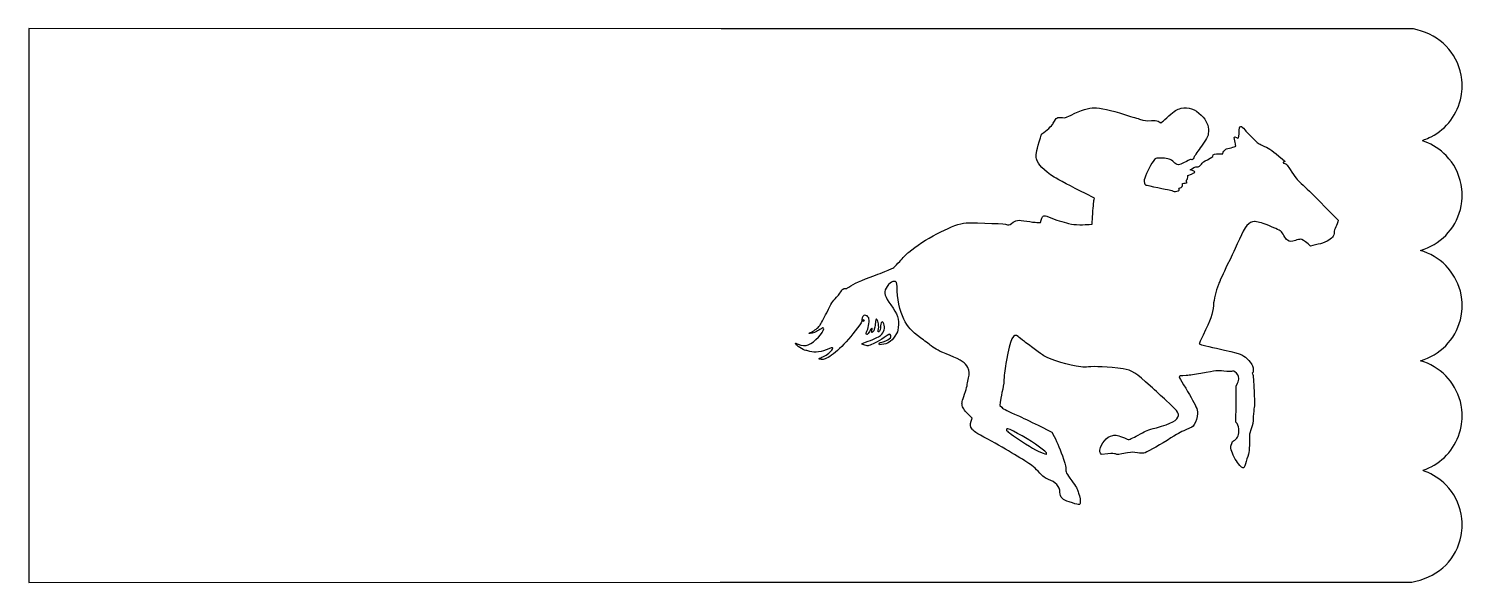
# Model space of a CAD drawing. Header units: centimetres. Extents: x -43.7 to 43.7, y -16.9 to 16.9.
import ezdxf

# ---------------------------------------------------------------- set-up
doc = ezdxf.new("R2010")
doc.units = ezdxf.units.CM
doc.header["$MEASUREMENT"] = 0
doc.layers.add('Layer 1', color=7, linetype='Continuous')

msp = doc.modelspace()

# ---------------------------------------------------------------- linework, layer by layer
at = {"layer": 'Layer 1'}
for points, knots in [([(-43.65625, -0.00008), (-43.65625, -0.00008), (-43.65625, 16.86732), (-43.65625, 16.86732), (-43.65625, 16.86732), (-43.65625, 16.86732), (-1.48828, 16.86015), (-1.48828, 16.86015), (-1.48828, 16.86015), (-1.48828, 16.86015), (40.67969, 16.85299), (40.67969, 16.85299), (40.67969, 16.85299), (40.67969, 16.85299), (40.90458, 16.79616), (40.90458, 16.79616), (40.90458, 16.79616), (42.3189, 16.43882), (43.30027, 15.4318), (43.59432, 14.03615), (43.59432, 14.03615), (43.65869, 13.73059), (43.6591, 13.05649), (43.59509, 12.73487), (43.59509, 12.73487), (43.383, 11.66901), (42.70922, 10.76951), (41.76118, 10.28657), (41.76118, 10.28657), (41.61747, 10.21336), (41.43632, 10.13279), (41.35861, 10.10751), (41.35861, 10.10751), (41.28091, 10.08224), (41.22733, 10.05294), (41.23955, 10.0424), (41.23955, 10.0424), (41.25177, 10.03185), (41.3213, 10.00163), (41.39406, 9.97524), (41.39406, 9.97524), (41.83926, 9.81377), (42.31566, 9.49911), (42.67082, 9.13197), (42.67082, 9.13197), (43.14567, 8.6411), (43.44775, 8.0643), (43.59432, 7.36865), (43.59432, 7.36865), (43.65869, 7.06309), (43.6591, 6.38899), (43.59509, 6.06737), (43.59509, 6.06737), (43.3508, 4.83971), (42.48152, 3.82919), (41.32501, 3.42844), (41.32501, 3.42844), (41.32501, 3.42844), (41.11302, 3.35499), (41.11302, 3.35499), (41.11302, 3.35499), (41.11302, 3.35499), (41.31969, 3.2817), (41.31969, 3.2817), (41.31969, 3.2817), (42.49005, 2.86664), (43.3324, 1.89141), (43.59432, 0.64823), (43.59432, 0.64823), (43.65869, 0.34268), (43.6591, -0.33143), (43.59509, -0.65305), (43.59509, -0.65305), (43.3508, -1.88071), (42.48152, -2.89123), (41.32501, -3.29197), (41.32501, -3.29197), (41.32501, -3.29197), (41.11302, -3.36543), (41.11302, -3.36543), (41.11302, -3.36543), (41.11302, -3.36543), (41.31969, -3.43872), (41.31969, -3.43872), (41.31969, -3.43872), (42.49005, -3.85378), (43.3324, -4.829), (43.59432, -6.07219), (43.59432, -6.07219), (43.65869, -6.37774), (43.6591, -7.05184), (43.59509, -7.37347), (43.59509, -7.37347), (43.383, -8.43931), (42.70937, -9.33862), (41.76118, -9.82181), (41.76118, -9.82181), (41.61747, -9.89505), (41.45227, -9.96992), (41.39406, -9.9882), (41.39406, -9.9882), (41.23058, -10.03953), (41.2307, -10.04474), (41.39696, -10.10728), (41.39696, -10.10728), (41.86383, -10.2829), (42.31301, -10.58002), (42.67082, -10.94991), (42.67082, -10.94991), (43.14567, -11.44078), (43.44775, -12.01757), (43.59432, -12.71323), (43.59432, -12.71323), (43.65869, -13.01878), (43.6591, -13.69289), (43.59509, -14.01451), (43.59509, -14.01451), (43.31369, -15.42863), (42.27489, -16.47187), (40.82521, -16.7962), (40.82521, -16.7962), (40.82521, -16.7962), (40.57385, -16.85243), (40.57385, -16.85243), (40.57385, -16.85243), (40.57385, -16.85243), (-1.5412, -16.85996), (-1.5412, -16.85996), (-1.5412, -16.85996), (-1.5412, -16.85996), (-43.65625, -16.86748), (-43.65625, -16.86748), (-43.65625, -16.86748), (-43.65625, -16.86748), (-43.65625, -0.00008), (-43.65625, -0.00008)], [0, 0, 0, 0, 0.02857143, 0.02857143, 0.02857143, 0.02857143, 0.05714286, 0.05714286, 0.05714286, 0.05714286, 0.08571429, 0.08571429, 0.08571429, 0.08571429, 0.11428571, 0.11428571, 0.11428571, 0.11428571, 0.14285714, 0.14285714, 0.14285714, 0.14285714, 0.17142857, 0.17142857, 0.17142857, 0.17142857, 0.2, 0.2, 0.2, 0.2, 0.22857143, 0.22857143, 0.22857143, 0.22857143, 0.25714286, 0.25714286, 0.25714286, 0.25714286, 0.28571429, 0.28571429, 0.28571429, 0.28571429, 0.31428571, 0.31428571, 0.31428571, 0.31428571, 0.34285714, 0.34285714, 0.34285714, 0.34285714, 0.37142857, 0.37142857, 0.37142857, 0.37142857, 0.4, 0.4, 0.4, 0.4, 0.42857143, 0.42857143, 0.42857143, 0.42857143, 0.45714286, 0.45714286, 0.45714286, 0.45714286, 0.48571429, 0.48571429, 0.48571429, 0.48571429, 0.51428571, 0.51428571, 0.51428571, 0.51428571, 0.54285714, 0.54285714, 0.54285714, 0.54285714, 0.57142857, 0.57142857, 0.57142857, 0.57142857, 0.6, 0.6, 0.6, 0.6, 0.62857143, 0.62857143, 0.62857143, 0.62857143, 0.65714286, 0.65714286, 0.65714286, 0.65714286, 0.68571429, 0.68571429, 0.68571429, 0.68571429, 0.71428571, 0.71428571, 0.71428571, 0.71428571, 0.74285714, 0.74285714, 0.74285714, 0.74285714, 0.77142857, 0.77142857, 0.77142857, 0.77142857, 0.8, 0.8, 0.8, 0.8, 0.82857143, 0.82857143, 0.82857143, 0.82857143, 0.85714286, 0.85714286, 0.85714286, 0.85714286, 0.88571429, 0.88571429, 0.88571429, 0.88571429, 0.91428571, 0.91428571, 0.91428571, 0.91428571, 0.94285714, 0.94285714, 0.94285714, 0.94285714, 1, 1, 1, 1]), ([(20.37755, -12.0654), (20.41413, -11.98512), (20.36214, -11.5583), (20.30822, -11.49615), (20.30822, -11.49615), (20.28928, -11.47432), (20.26539, -11.40968), (20.25512, -11.35251), (20.25512, -11.35251), (20.22453, -11.18219), (20.13773, -11.02775), (19.87562, -10.67736), (19.87562, -10.67736), (19.54513, -10.23555), (19.48995, -10.12566), (19.5108, -9.95083), (19.5108, -9.95083), (19.5249, -9.83268), (19.5076, -9.75888), (19.37071, -9.35302), (19.37071, -9.35302), (19.19016, -8.81771), (19.00049, -8.36383), (18.80088, -7.98945), (18.80088, -7.98945), (18.80088, -7.98945), (18.66033, -7.72583), (18.66033, -7.72583), (18.66033, -7.72583), (18.66033, -7.72583), (17.81667, -7.30036), (17.81667, -7.30036), (17.81667, -7.30036), (17.35266, -7.06635), (16.80038, -6.80061), (16.58938, -6.70983), (16.58938, -6.70983), (15.98245, -6.44869), (15.72412, -6.31568), (15.6064, -6.2037), (15.6064, -6.2037), (15.6064, -6.2037), (15.49696, -6.09959), (15.49696, -6.09959), (15.49696, -6.09959), (15.49696, -6.09959), (15.51187, -5.89406), (15.51187, -5.89406), (15.51187, -5.89406), (15.52007, -5.78103), (15.56994, -5.5159), (15.62267, -5.3049), (15.62267, -5.3049), (15.69528, -5.01442), (15.72464, -4.82808), (15.74358, -4.5376), (15.74358, -4.5376), (15.77199, -4.10193), (15.7973, -3.89542), (15.89085, -3.33612), (15.89085, -3.33612), (16.10111, -2.07899), (16.33367, -1.609), (16.60427, -1.89434), (16.60427, -1.89434), (16.64701, -1.93941), (16.8218, -2.07699), (16.9927, -2.20007), (16.9927, -2.20007), (17.1636, -2.32316), (17.46721, -2.55019), (17.66739, -2.70459), (17.66739, -2.70459), (17.86757, -2.85899), (18.09684, -3.02358), (18.17688, -3.07035), (18.17688, -3.07035), (18.61317, -3.32529), (19.71391, -3.65683), (20.42204, -3.74658), (20.42204, -3.74658), (20.61864, -3.7715), (20.71498, -3.7709), (20.89, -3.74368), (20.89, -3.74368), (21.21903, -3.69249), (22.10228, -3.74299), (23.00552, -3.86462), (23.00552, -3.86462), (23.5173, -3.93354), (23.80643, -4.11639), (24.6724, -4.9188), (24.6724, -4.9188), (24.94889, -5.175), (25.37475, -5.56443), (25.61875, -5.7842), (25.61875, -5.7842), (26.26636, -6.36749), (26.40218, -6.53542), (26.36908, -6.71188), (26.36908, -6.71188), (26.31663, -6.99146), (25.94302, -7.19644), (25.02958, -7.44678), (25.02958, -7.44678), (24.45261, -7.60491), (24.42261, -7.61652), (24.05582, -7.82355), (24.05582, -7.82355), (23.67928, -8.03609), (23.41372, -8.16057), (23.33429, -8.16177), (23.33429, -8.16177), (23.31139, -8.16211), (23.19639, -8.12068), (23.07874, -8.0697), (23.07874, -8.0697), (22.73154, -7.91924), (22.54802, -7.88018), (22.3668, -7.91819), (22.3668, -7.91819), (21.99126, -7.99696), (21.64529, -8.3918), (21.58039, -8.81569), (21.58039, -8.81569), (21.56614, -8.90876), (21.5735, -8.93831), (21.62616, -8.99953), (21.62616, -8.99953), (21.62616, -8.99953), (21.6889, -9.07247), (21.6889, -9.07247), (21.6889, -9.07247), (21.6889, -9.07247), (22.05938, -9.04074), (22.05938, -9.04074), (22.05938, -9.04074), (22.37222, -9.01395), (22.4466, -9.01492), (22.53741, -9.04695), (22.53741, -9.04695), (22.65405, -9.08811), (22.68986, -9.08502), (23.26992, -8.98377), (23.26992, -8.98377), (23.57791, -8.93002), (23.59586, -8.92968), (23.88067, -8.9725), (23.88067, -8.9725), (24.04205, -8.99676), (24.21564, -9.00881), (24.26641, -8.99929), (24.26641, -8.99929), (24.3828, -8.97745), (25.08078, -8.59014), (25.6737, -8.21837), (25.6737, -8.21837), (26.38057, -7.77516), (26.44503, -7.73921), (26.81904, -7.57976), (26.81904, -7.57976), (27.21109, -7.41261), (27.22584, -7.40309), (27.33192, -7.24891), (27.33192, -7.24891), (27.44912, -7.07857), (27.52064, -6.8331), (27.52419, -6.589), (27.52419, -6.589), (27.52694, -6.39986), (27.51702, -6.35315), (27.43411, -6.16479), (27.43411, -6.16479), (27.31356, -5.89094), (27.0299, -5.38671), (26.68229, -4.82837), (26.68229, -4.82837), (26.53001, -4.58377), (26.40542, -4.37108), (26.40542, -4.35572), (26.40542, -4.35572), (26.40542, -4.29979), (26.50484, -4.27924), (26.84198, -4.2655), (26.84198, -4.2655), (27.09218, -4.2553), (27.33739, -4.2217), (27.74156, -4.14225), (27.74156, -4.14225), (28.71996, -3.94992), (28.72319, -3.94959), (29.12761, -3.99989), (29.12761, -3.99989), (29.41496, -4.03564), (29.50404, -4.03799), (29.59979, -4.01238), (29.59979, -4.01238), (29.70541, -3.98414), (29.72709, -3.98655), (29.80606, -4.03536), (29.80606, -4.03536), (29.93384, -4.11433), (30.05667, -4.31155), (30.05667, -4.43776), (30.05667, -4.43776), (30.05667, -4.49699), (30.02025, -4.62113), (29.97068, -4.73088), (29.97068, -4.73088), (29.97068, -4.73088), (29.88469, -4.92125), (29.88469, -4.92125), (29.88469, -4.92125), (29.88469, -4.92125), (29.87698, -6.00987), (29.87698, -6.00987), (29.87698, -6.00987), (29.87698, -6.00987), (29.86927, -7.09848), (29.86927, -7.09848), (29.86927, -7.09848), (29.86927, -7.09848), (29.93613, -7.19701), (29.93613, -7.19701), (29.93613, -7.19701), (30.02443, -7.32713), (30.05647, -7.45084), (30.05594, -7.65969), (30.05594, -7.65969), (30.05525, -7.93205), (29.94162, -8.13767), (29.73255, -8.24488), (29.73255, -8.24488), (29.66897, -8.27749), (29.63333, -8.31438), (29.63333, -8.34761), (29.63333, -8.34761), (29.63333, -8.37612), (29.61392, -8.44796), (29.5902, -8.50725), (29.5902, -8.50725), (29.55028, -8.60702), (29.55032, -8.62828), (29.59065, -8.79222), (29.59065, -8.79222), (29.64958, -9.03173), (29.86544, -9.46379), (30.02156, -9.65473), (30.02156, -9.65473), (30.1433, -9.80361), (30.30567, -9.9214), (30.35075, -9.89354), (30.35075, -9.89354), (30.38134, -9.87463), (30.60556, -9.17684), (30.65203, -8.9559), (30.65203, -8.9559), (30.67857, -8.82974), (30.69167, -8.61418), (30.69167, -8.30357), (30.69167, -8.30357), (30.69167, -8.30357), (30.69167, -7.83965), (30.69167, -7.83965), (30.69167, -7.83965), (30.69167, -7.83965), (30.80134, -7.51816), (30.80134, -7.51816), (30.80134, -7.51816), (30.90584, -7.21185), (30.91191, -7.17664), (30.92972, -6.77246), (30.92972, -6.77246), (30.94, -6.53914), (30.96445, -6.28569), (30.98405, -6.20923), (30.98405, -6.20923), (31.01373, -6.0934), (31.014, -5.9656), (30.98561, -5.44282), (30.98561, -5.44282), (30.96688, -5.09775), (30.94503, -4.67562), (30.93705, -4.50476), (30.93705, -4.50476), (30.92686, -4.28657), (30.91161, -4.18504), (30.88582, -4.16363), (30.88582, -4.16363), (30.85472, -4.13782), (30.85576, -4.12577), (30.89259, -4.08507), (30.89259, -4.08507), (30.9261, -4.04804), (30.93365, -3.99876), (30.92549, -3.87052), (30.92549, -3.87052), (30.91297, -3.67385), (30.8416, -3.5551), (30.55385, -3.25218), (30.55385, -3.25218), (30.28786, -2.97216), (30.15972, -2.9277), (28.69406, -2.6068), (28.69406, -2.6068), (27.96375, -2.4469), (27.6225, -2.35868), (27.6225, -2.32977), (27.6225, -2.32977), (27.6225, -2.32569), (27.73495, -2.09153), (27.87238, -1.80941), (27.87238, -1.80941), (28.32419, -0.88196), (28.45126, -0.51176), (28.49633, 0.00835), (28.49633, 0.00835), (28.53003, 0.39735), (28.6429, 0.86524), (28.80291, 1.27923), (28.80291, 1.27923), (28.86677, 1.44448), (29.1113, 1.9803), (29.34629, 2.46995), (29.34629, 2.46995), (29.83599, 3.49031), (29.87792, 3.58028), (30.08177, 4.04813), (30.08177, 4.04813), (30.41458, 4.81198), (30.67594, 5.11969), (30.99192, 5.11969), (30.99192, 5.11969), (31.126, 5.11969), (31.46156, 5.02764), (31.76622, 4.9073), (31.76622, 4.9073), (32.13799, 4.76044), (32.52868, 4.58316), (32.60605, 4.5262), (32.60605, 4.5262), (32.6476, 4.49562), (32.73141, 4.37605), (32.79231, 4.26049), (32.79231, 4.26049), (32.88073, 4.0927), (32.9268, 4.03592), (33.02105, 3.97858), (33.02105, 3.97858), (33.1696, 3.88818), (33.22336, 3.88707), (33.49625, 3.96875), (33.49625, 3.96875), (33.61779, 4.00513), (33.75442, 4.0349), (33.79987, 4.0349), (33.79987, 4.0349), (33.89284, 4.0349), (34.02395, 3.95446), (34.26003, 3.75256), (34.26003, 3.75256), (34.26003, 3.75256), (34.42001, 3.61575), (34.42001, 3.61575), (34.42001, 3.61575), (34.42001, 3.61575), (34.56005, 3.65523), (34.56005, 3.65523), (34.56005, 3.65523), (34.63708, 3.67694), (34.77749, 3.71086), (34.87208, 3.73061), (34.87208, 3.73061), (35.08501, 3.77506), (35.21218, 3.82026), (35.42135, 3.92585), (35.42135, 3.92585), (35.72801, 4.08065), (35.85104, 4.23473), (35.85104, 4.46395), (35.85104, 4.46395), (35.85104, 4.54367), (35.88268, 4.6399), (35.95788, 4.78892), (35.95788, 4.78892), (36.01664, 4.90536), (36.07179, 5.04536), (36.08044, 5.10005), (36.08044, 5.10005), (36.08044, 5.10005), (36.09616, 5.19947), (36.09616, 5.19947), (36.09616, 5.19947), (36.09616, 5.19947), (35.30932, 5.99963), (35.30932, 5.99963), (35.30932, 5.99963), (34.39121, 6.93329), (34.17646, 7.1436), (33.85344, 7.42539), (33.85344, 7.42539), (33.64458, 7.60759), (33.57466, 7.69397), (33.28458, 8.12808), (33.28458, 8.12808), (32.97625, 8.58952), (32.94683, 8.62492), (32.85014, 8.65094), (32.85014, 8.65094), (32.71959, 8.68606), (32.69771, 8.73805), (32.80873, 8.7493), (32.80873, 8.7493), (32.88806, 8.75734), (32.87339, 8.77285), (32.47557, 9.10167), (32.47557, 9.10167), (32.00294, 9.49232), (31.84108, 9.59874), (31.48542, 9.75274), (31.48542, 9.75274), (31.25205, 9.85378), (31.21267, 9.88267), (30.93515, 10.15631), (30.93515, 10.15631), (30.77075, 10.31841), (30.54469, 10.55574), (30.43281, 10.68371), (30.43281, 10.68371), (30.26583, 10.87469), (30.2175, 10.91498), (30.163, 10.9086), (30.163, 10.9086), (30.0793, 10.89881), (30.06399, 10.83386), (30.0598, 10.47089), (30.0598, 10.47089), (30.05635, 10.17208), (30.04874, 10.16138), (29.89583, 10.24046), (29.89583, 10.24046), (29.7504, 10.31566), (29.73611, 10.25795), (29.8194, 9.93176), (29.8194, 9.93176), (29.84897, 9.81592), (29.86672, 9.71071), (29.85883, 9.69795), (29.85883, 9.69795), (29.85094, 9.68519), (29.72852, 9.64852), (29.58678, 9.61646), (29.58678, 9.61646), (29.44503, 9.58441), (29.29579, 9.54121), (29.25513, 9.52046), (29.25513, 9.52046), (29.17538, 9.47977), (29.07797, 9.34126), (29.07781, 9.26832), (29.07781, 9.26832), (29.07772, 9.22832), (29.05327, 9.22503), (28.85834, 9.23879), (28.85834, 9.23879), (28.60348, 9.25677), (28.46925, 9.21154), (28.46905, 9.1076), (28.46905, 9.1076), (28.46896, 9.05886), (28.41214, 9.02005), (28.13832, 8.88167), (28.13832, 8.88167), (27.92685, 8.7748), (27.80771, 8.69966), (27.80771, 8.67313), (27.80771, 8.67313), (27.80771, 8.65033), (27.76519, 8.59156), (27.71322, 8.54255), (27.71322, 8.54255), (27.6336, 8.46746), (27.5992, 8.45344), (27.49458, 8.45344), (27.49458, 8.45344), (27.39557, 8.45344), (27.34142, 8.43389), (27.2271, 8.3569), (27.2271, 8.3569), (27.2271, 8.3569), (27.08375, 8.26037), (27.08375, 8.26037), (27.08375, 8.26037), (27.08375, 8.26037), (27.22725, 8.21712), (27.22725, 8.21712), (27.22725, 8.21712), (27.44175, 8.15247), (27.42781, 8.10861), (27.16047, 8.00707), (27.16047, 8.00707), (27.16047, 8.00707), (26.93458, 7.92126), (26.93458, 7.92126), (26.93458, 7.92126), (26.93458, 7.92126), (26.93458, 7.81882), (26.93458, 7.81882), (26.93458, 7.81882), (26.93458, 7.76248), (26.91672, 7.69852), (26.8949, 7.6767), (26.8949, 7.6767), (26.84685, 7.62865), (26.84216, 7.50198), (26.88828, 7.4983), (26.88828, 7.4983), (26.95171, 7.49324), (26.78832, 7.45328), (26.69351, 7.45066), (26.69351, 7.45066), (26.60921, 7.44833), (26.5993, 7.441), (26.60936, 7.38842), (26.60936, 7.38842), (26.63054, 7.27759), (26.57639, 7.19162), (26.47321, 7.17226), (26.47321, 7.17226), (26.38739, 7.15616), (26.38119, 7.14933), (26.4076, 7.09997), (26.4076, 7.09997), (26.44471, 7.03064), (26.42178, 7.00921), (26.26603, 6.9677), (26.26603, 6.9677), (26.16285, 6.9402), (26.12428, 6.94045), (26.05436, 6.96906), (26.05436, 6.96906), (25.92783, 7.02082), (25.84723, 7.03937), (25.11159, 7.18606), (25.11159, 7.18606), (24.74197, 7.25976), (24.41393, 7.3298), (24.38263, 7.3417), (24.38263, 7.3417), (24.30575, 7.37093), (24.26101, 7.52312), (24.29059, 7.65478), (24.29059, 7.65478), (24.33911, 7.87069), (24.64497, 8.51601), (24.82341, 8.77894), (24.82341, 8.77894), (24.8809, 8.86365), (24.95936, 8.9447), (24.99844, 8.95976), (24.99844, 8.95976), (25.03867, 8.97526), (25.20644, 8.98285), (25.38677, 8.97732), (25.38677, 8.97732), (25.75892, 8.96592), (25.87946, 8.92369), (26.09625, 8.72878), (26.09625, 8.72878), (26.17127, 8.66133), (26.26016, 8.59569), (26.29379, 8.5829), (26.29379, 8.5829), (26.37506, 8.552), (26.59554, 8.63014), (26.85911, 8.78324), (26.85911, 8.78324), (27.02358, 8.87879), (27.07808, 8.89808), (27.15032, 8.88636), (27.15032, 8.88636), (27.23504, 8.87261), (27.24209, 8.87792), (27.30119, 9.00003), (27.30119, 9.00003), (27.38547, 9.17415), (27.55465, 9.42487), (27.78043, 9.71021), (27.78043, 9.71021), (27.88405, 9.84118), (28.01808, 10.04698), (28.07827, 10.16756), (28.07827, 10.16756), (28.17377, 10.35885), (28.18913, 10.41447), (28.1989, 10.60412), (28.1989, 10.60412), (28.21745, 10.96442), (28.07935, 11.27758), (27.76217, 11.59445), (27.76217, 11.59445), (27.37942, 11.97683), (26.97878, 12.11414), (26.5348, 12.01512), (26.5348, 12.01512), (26.26798, 11.95561), (26.12407, 11.86618), (25.78365, 11.5483), (25.78365, 11.5483), (25.62357, 11.39883), (25.44668, 11.24298), (25.39055, 11.20195), (25.39055, 11.20195), (25.39055, 11.20195), (25.28849, 11.12737), (25.28849, 11.12737), (25.28849, 11.12737), (25.28849, 11.12737), (25.19374, 11.19931), (25.19374, 11.19931), (25.19374, 11.19931), (25.09968, 11.27073), (25.09627, 11.27119), (24.7259, 11.26367), (24.7259, 11.26367), (24.36009, 11.25623), (24.34587, 11.2581), (23.99667, 11.35939), (23.99667, 11.35939), (23.80079, 11.4162), (23.39132, 11.5424), (23.08673, 11.63982), (23.08673, 11.63982), (22.2639, 11.90301), (21.59886, 12.05117), (21.23831, 12.05161), (21.23831, 12.05161), (20.92119, 12.052), (20.45319, 11.90321), (19.82826, 11.6033), (19.82826, 11.6033), (19.82826, 11.6033), (19.45558, 11.42445), (19.45558, 11.42445), (19.45558, 11.42445), (19.45558, 11.42445), (19.29859, 11.44974), (19.29859, 11.44974), (19.29859, 11.44974), (19.18982, 11.46725), (19.10742, 11.46582), (19.03034, 11.44506), (19.03034, 11.44506), (18.932, 11.41858), (18.9067, 11.39427), (18.81256, 11.2358), (18.81256, 11.2358), (18.75398, 11.13719), (18.70604, 11.0441), (18.70604, 11.02895), (18.70604, 11.02895), (18.70604, 11.00061), (18.26462, 10.60477), (18.11154, 10.49584), (18.11154, 10.49584), (18.03283, 10.43982), (18.01461, 10.39631), (17.89001, 9.96667), (17.89001, 9.96667), (17.72135, 9.38514), (17.68136, 9.13688), (17.72497, 8.94203), (17.72497, 8.94203), (17.80062, 8.60397), (18.1757, 8.21573), (18.80923, 7.81973), (18.80923, 7.81973), (19.0495, 7.66955), (19.85652, 7.24361), (20.7123, 6.81531), (20.7123, 6.81531), (20.7123, 6.81531), (21.24819, 6.54711), (21.24819, 6.54711), (21.24819, 6.54711), (21.24819, 6.54711), (21.23164, 6.45886), (21.23164, 6.45886), (21.23164, 6.45886), (21.20929, 6.33976), (21.17082, 5.91161), (21.13584, 5.39263), (21.13584, 5.39263), (21.13584, 5.39263), (21.10698, 4.96442), (21.10698, 4.96442), (21.10698, 4.96442), (21.10698, 4.96442), (20.93177, 4.94284), (20.93177, 4.94284), (20.93177, 4.94284), (20.83541, 4.93096), (20.58392, 4.92221), (20.37292, 4.92338), (20.37292, 4.92338), (20.05391, 4.92516), (19.93658, 4.93771), (19.67654, 4.99789), (19.67654, 4.99789), (19.32883, 5.07835), (18.91041, 5.21432), (18.50155, 5.37973), (18.50155, 5.37973), (18.28209, 5.46851), (18.21822, 5.4844), (18.16388, 5.46373), (18.16388, 5.46373), (18.09622, 5.43801), (18.08564, 5.41992), (18.00525, 5.19245), (18.00525, 5.19245), (18.00525, 5.19245), (17.96083, 5.06677), (17.96083, 5.06677), (17.96083, 5.06677), (17.96083, 5.06677), (17.751, 5.06677), (17.751, 5.06677), (17.751, 5.06677), (17.63559, 5.06677), (17.35978, 5.09784), (17.13808, 5.13582), (17.13808, 5.13582), (16.59131, 5.22949), (16.47902, 5.21291), (16.19531, 4.99664), (16.19531, 4.99664), (16.06474, 4.89711), (16.03249, 4.89246), (15.83938, 4.94541), (15.83938, 4.94541), (15.6344, 5.00162), (13.5212, 5.05976), (13.26885, 5.01613), (13.26885, 5.01613), (12.50178, 4.88352), (10.85985, 4.0116), (9.94791, 3.2526), (9.94791, 3.2526), (9.82043, 3.14649), (9.57062, 2.89328), (9.39279, 2.68989), (9.39279, 2.68989), (9.078, 2.32988), (9.06341, 2.31731), (8.84082, 2.21442), (8.84082, 2.21442), (8.71507, 2.15629), (8.30279, 1.99296), (7.92464, 1.85146), (7.92464, 1.85146), (6.96306, 1.49165), (6.64225, 1.34617), (6.28741, 1.109), (6.28741, 1.109), (6.18449, 1.04021), (6.14073, 1.02588), (6.06913, 1.0375), (6.06913, 1.0375), (6.0145, 1.04636), (5.97958, 1.04108), (5.97958, 1.02395), (5.97958, 1.02395), (5.97958, 1.0085), (5.9535, 0.99206), (5.92162, 0.98741), (5.92162, 0.98741), (5.88101, 0.98149), (5.85675, 0.95221), (5.84062, 0.88964), (5.84062, 0.88964), (5.8258, 0.83214), (5.7201, 0.69356), (5.54386, 0.50055), (5.54386, 0.50055), (5.27223, 0.20307), (5.26767, 0.19585), (4.94972, -0.44014), (4.94972, -0.44014), (4.7735, -0.79264), (4.58269, -1.14142), (4.52569, -1.21521), (4.52569, -1.21521), (4.39943, -1.37868), (4.21374, -1.52337), (4.01128, -1.61606), (4.01128, -1.61606), (3.92782, -1.65427), (3.86501, -1.69101), (3.8717, -1.69771), (3.8717, -1.69771), (3.89215, -1.71816), (4.21304, -1.65182), (4.29253, -1.61071), (4.29253, -1.61071), (4.33361, -1.58947), (4.44014, -1.52496), (4.52927, -1.46735), (4.52927, -1.46735), (4.71386, -1.34804), (4.7625, -1.33825), (4.7625, -1.4204), (4.7625, -1.4204), (4.7625, -1.65896), (4.22156, -2.221), (3.82174, -2.39786), (3.82174, -2.39786), (3.65669, -2.47087), (3.4281, -2.4559), (3.21442, -2.35807), (3.21442, -2.35807), (3.13102, -2.31989), (3.05991, -2.28865), (3.05641, -2.28865), (3.05641, -2.28865), (3.05291, -2.28865), (3.05585, -2.31543), (3.06294, -2.34818), (3.06294, -2.34818), (3.08168, -2.43475), (3.4992, -2.70424), (3.66602, -2.73746), (3.66602, -2.73746), (3.73794, -2.75178), (3.85522, -2.78167), (3.92665, -2.80388), (3.92665, -2.80388), (4.22401, -2.89635), (4.66046, -2.83609), (5.07266, -2.64564), (5.07266, -2.64564), (5.30311, -2.53916), (5.36791, -2.54462), (5.29814, -2.66463), (5.29814, -2.66463), (5.2142, -2.80901), (4.96836, -3.00859), (4.74537, -3.11338), (4.74537, -3.11338), (4.62681, -3.1691), (4.51668, -3.21469), (4.50063, -3.21469), (4.50063, -3.21469), (4.48459, -3.21469), (4.47146, -3.22586), (4.47146, -3.23952), (4.47146, -3.23952), (4.47146, -3.29334), (4.71835, -3.30336), (4.85484, -3.25509), (4.85484, -3.25509), (5.30139, -3.09714), (6.08698, -2.34353), (6.82764, -1.3626), (6.82764, -1.3626), (7.03573, -1.08701), (7.0908, -0.98207), (7.09093, -0.86092), (7.09093, -0.86092), (7.09108, -0.72388), (7.17764, -0.59531), (7.26977, -0.59531), (7.26977, -0.59531), (7.36376, -0.59531), (7.45006, -0.65568), (7.50333, -0.7587), (7.50333, -0.7587), (7.567, -0.88182), (7.51148, -1.3145), (7.40474, -1.52691), (7.40474, -1.52691), (7.37761, -1.58091), (7.35542, -1.66215), (7.35542, -1.70745), (7.35542, -1.70745), (7.35542, -1.8427), (7.43055, -1.79371), (7.54953, -1.58089), (7.54953, -1.58089), (7.60851, -1.47538), (7.67311, -1.38906), (7.69308, -1.38906), (7.69308, -1.38906), (7.715, -1.38906), (7.72423, -1.40742), (7.71636, -1.43536), (7.71636, -1.43536), (7.65811, -1.64226), (7.67358, -1.70232), (7.76041, -1.60638), (7.76041, -1.60638), (7.83122, -1.52813), (7.87731, -1.38626), (7.89548, -1.19063), (7.89548, -1.19063), (7.92777, -0.84292), (7.93799, -0.8009), (7.98145, -0.83698), (7.98145, -0.83698), (8.09576, -0.93185), (8.14583, -1.25702), (8.08811, -1.52972), (8.08811, -1.52972), (8.06786, -1.62538), (8.06954, -1.62919), (8.12002, -1.60217), (8.12002, -1.60217), (8.18449, -1.56766), (8.2282, -1.42275), (8.22839, -1.24281), (8.22839, -1.24281), (8.22855, -1.10523), (8.28201, -0.99219), (8.34692, -0.99219), (8.34692, -0.99219), (8.36672, -0.99219), (8.40342, -1.04586), (8.42847, -1.11147), (8.42847, -1.11147), (8.51886, -1.34817), (8.43474, -1.64299), (8.22578, -1.82185), (8.22578, -1.82185), (8.11211, -1.91915), (7.74032, -2.08743), (7.30765, -2.23741), (7.30765, -2.23741), (7.15732, -2.28953), (7.07095, -2.33226), (7.08585, -2.34717), (7.08585, -2.34717), (7.09928, -2.36059), (7.17919, -2.3929), (7.26344, -2.41897), (7.26344, -2.41897), (7.37984, -2.45498), (7.44219, -2.46062), (7.52304, -2.44246), (7.52304, -2.44246), (7.68102, -2.40696), (8.06681, -2.19936), (8.43687, -1.95072), (8.43687, -1.95072), (8.74899, -1.741), (8.76657, -1.73284), (8.8139, -1.77567), (8.8139, -1.77567), (8.97959, -1.92562), (8.6978, -2.15057), (8.22193, -2.24826), (8.22193, -2.24826), (8.16509, -2.25993), (8.14917, -2.27821), (8.14917, -2.33184), (8.14917, -2.33184), (8.14917, -2.39857), (8.15268, -2.39999), (8.27484, -2.38289), (8.27484, -2.38289), (8.68235, -2.32582), (8.86231, -2.21215), (9.1027, -1.85998), (9.1027, -1.85998), (9.27401, -1.609), (9.27602, -1.60396), (9.30785, -1.34565), (9.30785, -1.34565), (9.36905, -0.84901), (9.26069, -0.52), (8.85229, 0.03746), (8.85229, 0.03746), (8.4873, 0.53567), (8.41963, 0.76953), (8.5602, 1.04693), (8.5602, 1.04693), (8.63951, 1.20346), (8.79051, 1.3773), (8.89331, 1.43046), (8.89331, 1.43046), (8.9337, 1.45135), (9.00833, 1.46844), (9.05916, 1.46844), (9.05916, 1.46844), (9.19438, 1.46844), (9.23394, 1.39679), (9.23405, 1.15166), (9.23405, 1.15166), (9.23437, 0.43868), (9.39548, -0.33881), (9.64656, -0.83903), (9.64656, -0.83903), (9.88152, -1.30714), (10.09955, -1.54927), (10.66271, -1.96749), (10.66271, -1.96749), (10.88827, -2.135), (11.1788, -2.35472), (11.30834, -2.45575), (11.30834, -2.45575), (11.58568, -2.67208), (11.76984, -2.76624), (12.45792, -3.04355), (12.45792, -3.04355), (13.15495, -3.32446), (13.38715, -3.48271), (13.53801, -3.77966), (13.53801, -3.77966), (13.64723, -3.99466), (13.66038, -4.1598), (13.58845, -4.4131), (13.58845, -4.4131), (13.55453, -4.53251), (13.51932, -4.70665), (13.5102, -4.80008), (13.5102, -4.80008), (13.50108, -4.89351), (13.45064, -5.08997), (13.3981, -5.23665), (13.3981, -5.23665), (13.22396, -5.72285), (13.17176, -5.9196), (13.18832, -6.02733), (13.18832, -6.02733), (13.21815, -6.22137), (13.313, -6.37087), (13.56329, -6.61835), (13.56329, -6.61835), (13.56329, -6.61835), (13.80793, -6.86024), (13.80793, -6.86024), (13.80793, -6.86024), (13.80793, -6.86024), (13.74477, -7.04184), (13.74477, -7.04184), (13.74477, -7.04184), (13.67123, -7.25332), (13.68315, -7.36164), (13.79824, -7.52771), (13.79824, -7.52771), (13.89208, -7.66312), (14.02359, -7.748), (14.76375, -8.15085), (14.76375, -8.15085), (15.96107, -8.80251), (17.00171, -9.42714), (17.44139, -9.75805), (17.44139, -9.75805), (17.5489, -9.83897), (17.7198, -9.99228), (17.82116, -10.09873), (17.82116, -10.09873), (18.15223, -10.44647), (18.26075, -10.53203), (18.45105, -10.59535), (18.45105, -10.59535), (18.87684, -10.73705), (19.15067, -11.04121), (19.15482, -11.37708), (19.15482, -11.37708), (19.15865, -11.68689), (19.3111, -11.85028), (19.70925, -11.97128), (19.70925, -11.97128), (20.32797, -12.15931), (20.33435, -12.16021), (20.37755, -12.0654)], [0, 0, 0, 0, 0.0037037, 0.0037037, 0.0037037, 0.0037037, 0.00740741, 0.00740741, 0.00740741, 0.00740741, 0.01111111, 0.01111111, 0.01111111, 0.01111111, 0.01481481, 0.01481481, 0.01481481, 0.01481481, 0.01851852, 0.01851852, 0.01851852, 0.01851852, 0.02222222, 0.02222222, 0.02222222, 0.02222222, 0.02592593, 0.02592593, 0.02592593, 0.02592593, 0.02962963, 0.02962963, 0.02962963, 0.02962963, 0.03333333, 0.03333333, 0.03333333, 0.03333333, 0.03703704, 0.03703704, 0.03703704, 0.03703704, 0.04074074, 0.04074074, 0.04074074, 0.04074074, 0.04444444, 0.04444444, 0.04444444, 0.04444444, 0.04814815, 0.04814815, 0.04814815, 0.04814815, 0.05185185, 0.05185185, 0.05185185, 0.05185185, 0.05555556, 0.05555556, 0.05555556, 0.05555556, 0.05925926, 0.05925926, 0.05925926, 0.05925926, 0.06296296, 0.06296296, 0.06296296, 0.06296296, 0.06666667, 0.06666667, 0.06666667, 0.06666667, 0.07037037, 0.07037037, 0.07037037, 0.07037037, 0.07407407, 0.07407407, 0.07407407, 0.07407407, 0.07777778, 0.07777778, 0.07777778, 0.07777778, 0.08148148, 0.08148148, 0.08148148, 0.08148148, 0.08518519, 0.08518519, 0.08518519, 0.08518519, 0.08888889, 0.08888889, 0.08888889, 0.08888889, 0.09259259, 0.09259259, 0.09259259, 0.09259259, 0.0962963, 0.0962963, 0.0962963, 0.0962963, 0.1, 0.1, 0.1, 0.1, 0.1037037, 0.1037037, 0.1037037, 0.1037037, 0.10740741, 0.10740741, 0.10740741, 0.10740741, 0.11111111, 0.11111111, 0.11111111, 0.11111111, 0.11481481, 0.11481481, 0.11481481, 0.11481481, 0.11851852, 0.11851852, 0.11851852, 0.11851852, 0.12222222, 0.12222222, 0.12222222, 0.12222222, 0.12592593, 0.12592593, 0.12592593, 0.12592593, 0.12962963, 0.12962963, 0.12962963, 0.12962963, 0.13333333, 0.13333333, 0.13333333, 0.13333333, 0.13703704, 0.13703704, 0.13703704, 0.13703704, 0.14074074, 0.14074074, 0.14074074, 0.14074074, 0.14444444, 0.14444444, 0.14444444, 0.14444444, 0.14814815, 0.14814815, 0.14814815, 0.14814815, 0.15185185, 0.15185185, 0.15185185, 0.15185185, 0.15555556, 0.15555556, 0.15555556, 0.15555556, 0.15925926, 0.15925926, 0.15925926, 0.15925926, 0.16296296, 0.16296296, 0.16296296, 0.16296296, 0.16666667, 0.16666667, 0.16666667, 0.16666667, 0.17037037, 0.17037037, 0.17037037, 0.17037037, 0.17407407, 0.17407407, 0.17407407, 0.17407407, 0.17777778, 0.17777778, 0.17777778, 0.17777778, 0.18148148, 0.18148148, 0.18148148, 0.18148148, 0.18518519, 0.18518519, 0.18518519, 0.18518519, 0.18888889, 0.18888889, 0.18888889, 0.18888889, 0.19259259, 0.19259259, 0.19259259, 0.19259259, 0.1962963, 0.1962963, 0.1962963, 0.1962963, 0.2, 0.2, 0.2, 0.2, 0.2037037, 0.2037037, 0.2037037, 0.2037037, 0.20740741, 0.20740741, 0.20740741, 0.20740741, 0.21111111, 0.21111111, 0.21111111, 0.21111111, 0.21481481, 0.21481481, 0.21481481, 0.21481481, 0.21851852, 0.21851852, 0.21851852, 0.21851852, 0.22222222, 0.22222222, 0.22222222, 0.22222222, 0.22592593, 0.22592593, 0.22592593, 0.22592593, 0.22962963, 0.22962963, 0.22962963, 0.22962963, 0.23333333, 0.23333333, 0.23333333, 0.23333333, 0.23703704, 0.23703704, 0.23703704, 0.23703704, 0.24074074, 0.24074074, 0.24074074, 0.24074074, 0.24444444, 0.24444444, 0.24444444, 0.24444444, 0.24814815, 0.24814815, 0.24814815, 0.24814815, 0.25185185, 0.25185185, 0.25185185, 0.25185185, 0.25555556, 0.25555556, 0.25555556, 0.25555556, 0.25925926, 0.25925926, 0.25925926, 0.25925926, 0.26296296, 0.26296296, 0.26296296, 0.26296296, 0.26666667, 0.26666667, 0.26666667, 0.26666667, 0.27037037, 0.27037037, 0.27037037, 0.27037037, 0.27407407, 0.27407407, 0.27407407, 0.27407407, 0.27777778, 0.27777778, 0.27777778, 0.27777778, 0.28148148, 0.28148148, 0.28148148, 0.28148148, 0.28518519, 0.28518519, 0.28518519, 0.28518519, 0.28888889, 0.28888889, 0.28888889, 0.28888889, 0.29259259, 0.29259259, 0.29259259, 0.29259259, 0.2962963, 0.2962963, 0.2962963, 0.2962963, 0.3, 0.3, 0.3, 0.3, 0.3037037, 0.3037037, 0.3037037, 0.3037037, 0.30740741, 0.30740741, 0.30740741, 0.30740741, 0.31111111, 0.31111111, 0.31111111, 0.31111111, 0.31481481, 0.31481481, 0.31481481, 0.31481481, 0.31851852, 0.31851852, 0.31851852, 0.31851852, 0.32222222, 0.32222222, 0.32222222, 0.32222222, 0.32592593, 0.32592593, 0.32592593, 0.32592593, 0.32962963, 0.32962963, 0.32962963, 0.32962963, 0.33333333, 0.33333333, 0.33333333, 0.33333333, 0.33703704, 0.33703704, 0.33703704, 0.33703704, 0.34074074, 0.34074074, 0.34074074, 0.34074074, 0.34444444, 0.34444444, 0.34444444, 0.34444444, 0.34814815, 0.34814815, 0.34814815, 0.34814815, 0.35185185, 0.35185185, 0.35185185, 0.35185185, 0.35555556, 0.35555556, 0.35555556, 0.35555556, 0.35925926, 0.35925926, 0.35925926, 0.35925926, 0.36296296, 0.36296296, 0.36296296, 0.36296296, 0.36666667, 0.36666667, 0.36666667, 0.36666667, 0.37037037, 0.37037037, 0.37037037, 0.37037037, 0.37407407, 0.37407407, 0.37407407, 0.37407407, 0.37777778, 0.37777778, 0.37777778, 0.37777778, 0.38148148, 0.38148148, 0.38148148, 0.38148148, 0.38518519, 0.38518519, 0.38518519, 0.38518519, 0.38888889, 0.38888889, 0.38888889, 0.38888889, 0.39259259, 0.39259259, 0.39259259, 0.39259259, 0.3962963, 0.3962963, 0.3962963, 0.3962963, 0.4, 0.4, 0.4, 0.4, 0.4037037, 0.4037037, 0.4037037, 0.4037037, 0.40740741, 0.40740741, 0.40740741, 0.40740741, 0.41111111, 0.41111111, 0.41111111, 0.41111111, 0.41481481, 0.41481481, 0.41481481, 0.41481481, 0.41851852, 0.41851852, 0.41851852, 0.41851852, 0.42222222, 0.42222222, 0.42222222, 0.42222222, 0.42592593, 0.42592593, 0.42592593, 0.42592593, 0.42962963, 0.42962963, 0.42962963, 0.42962963, 0.43333333, 0.43333333, 0.43333333, 0.43333333, 0.43703704, 0.43703704, 0.43703704, 0.43703704, 0.44074074, 0.44074074, 0.44074074, 0.44074074, 0.44444444, 0.44444444, 0.44444444, 0.44444444, 0.44814815, 0.44814815, 0.44814815, 0.44814815, 0.45185185, 0.45185185, 0.45185185, 0.45185185, 0.45555556, 0.45555556, 0.45555556, 0.45555556, 0.45925926, 0.45925926, 0.45925926, 0.45925926, 0.46296296, 0.46296296, 0.46296296, 0.46296296, 0.46666667, 0.46666667, 0.46666667, 0.46666667, 0.47037037, 0.47037037, 0.47037037, 0.47037037, 0.47407407, 0.47407407, 0.47407407, 0.47407407, 0.47777778, 0.47777778, 0.47777778, 0.47777778, 0.48148148, 0.48148148, 0.48148148, 0.48148148, 0.48518519, 0.48518519, 0.48518519, 0.48518519, 0.48888889, 0.48888889, 0.48888889, 0.48888889, 0.49259259, 0.49259259, 0.49259259, 0.49259259, 0.4962963, 0.4962963, 0.4962963, 0.4962963, 0.5, 0.5, 0.5, 0.5, 0.5037037, 0.5037037, 0.5037037, 0.5037037, 0.50740741, 0.50740741, 0.50740741, 0.50740741, 0.51111111, 0.51111111, 0.51111111, 0.51111111, 0.51481481, 0.51481481, 0.51481481, 0.51481481, 0.51851852, 0.51851852, 0.51851852, 0.51851852, 0.52222222, 0.52222222, 0.52222222, 0.52222222, 0.52592593, 0.52592593, 0.52592593, 0.52592593, 0.52962963, 0.52962963, 0.52962963, 0.52962963, 0.53333333, 0.53333333, 0.53333333, 0.53333333, 0.53703704, 0.53703704, 0.53703704, 0.53703704, 0.54074074, 0.54074074, 0.54074074, 0.54074074, 0.54444444, 0.54444444, 0.54444444, 0.54444444, 0.54814815, 0.54814815, 0.54814815, 0.54814815, 0.55185185, 0.55185185, 0.55185185, 0.55185185, 0.55555556, 0.55555556, 0.55555556, 0.55555556, 0.55925926, 0.55925926, 0.55925926, 0.55925926, 0.56296296, 0.56296296, 0.56296296, 0.56296296, 0.56666667, 0.56666667, 0.56666667, 0.56666667, 0.57037037, 0.57037037, 0.57037037, 0.57037037, 0.57407407, 0.57407407, 0.57407407, 0.57407407, 0.57777778, 0.57777778, 0.57777778, 0.57777778, 0.58148148, 0.58148148, 0.58148148, 0.58148148, 0.58518519, 0.58518519, 0.58518519, 0.58518519, 0.58888889, 0.58888889, 0.58888889, 0.58888889, 0.59259259, 0.59259259, 0.59259259, 0.59259259, 0.5962963, 0.5962963, 0.5962963, 0.5962963, 0.6, 0.6, 0.6, 0.6, 0.6037037, 0.6037037, 0.6037037, 0.6037037, 0.60740741, 0.60740741, 0.60740741, 0.60740741, 0.61111111, 0.61111111, 0.61111111, 0.61111111, 0.61481481, 0.61481481, 0.61481481, 0.61481481, 0.61851852, 0.61851852, 0.61851852, 0.61851852, 0.62222222, 0.62222222, 0.62222222, 0.62222222, 0.62592593, 0.62592593, 0.62592593, 0.62592593, 0.62962963, 0.62962963, 0.62962963, 0.62962963, 0.63333333, 0.63333333, 0.63333333, 0.63333333, 0.63703704, 0.63703704, 0.63703704, 0.63703704, 0.64074074, 0.64074074, 0.64074074, 0.64074074, 0.64444444, 0.64444444, 0.64444444, 0.64444444, 0.64814815, 0.64814815, 0.64814815, 0.64814815, 0.65185185, 0.65185185, 0.65185185, 0.65185185, 0.65555556, 0.65555556, 0.65555556, 0.65555556, 0.65925926, 0.65925926, 0.65925926, 0.65925926, 0.66296296, 0.66296296, 0.66296296, 0.66296296, 0.66666667, 0.66666667, 0.66666667, 0.66666667, 0.67037037, 0.67037037, 0.67037037, 0.67037037, 0.67407407, 0.67407407, 0.67407407, 0.67407407, 0.67777778, 0.67777778, 0.67777778, 0.67777778, 0.68148148, 0.68148148, 0.68148148, 0.68148148, 0.68518519, 0.68518519, 0.68518519, 0.68518519, 0.68888889, 0.68888889, 0.68888889, 0.68888889, 0.69259259, 0.69259259, 0.69259259, 0.69259259, 0.6962963, 0.6962963, 0.6962963, 0.6962963, 0.7, 0.7, 0.7, 0.7, 0.7037037, 0.7037037, 0.7037037, 0.7037037, 0.70740741, 0.70740741, 0.70740741, 0.70740741, 0.71111111, 0.71111111, 0.71111111, 0.71111111, 0.71481481, 0.71481481, 0.71481481, 0.71481481, 0.71851852, 0.71851852, 0.71851852, 0.71851852, 0.72222222, 0.72222222, 0.72222222, 0.72222222, 0.72592593, 0.72592593, 0.72592593, 0.72592593, 0.72962963, 0.72962963, 0.72962963, 0.72962963, 0.73333333, 0.73333333, 0.73333333, 0.73333333, 0.73703704, 0.73703704, 0.73703704, 0.73703704, 0.74074074, 0.74074074, 0.74074074, 0.74074074, 0.74444444, 0.74444444, 0.74444444, 0.74444444, 0.74814815, 0.74814815, 0.74814815, 0.74814815, 0.75185185, 0.75185185, 0.75185185, 0.75185185, 0.75555556, 0.75555556, 0.75555556, 0.75555556, 0.75925926, 0.75925926, 0.75925926, 0.75925926, 0.76296296, 0.76296296, 0.76296296, 0.76296296, 0.76666667, 0.76666667, 0.76666667, 0.76666667, 0.77037037, 0.77037037, 0.77037037, 0.77037037, 0.77407407, 0.77407407, 0.77407407, 0.77407407, 0.77777778, 0.77777778, 0.77777778, 0.77777778, 0.78148148, 0.78148148, 0.78148148, 0.78148148, 0.78518519, 0.78518519, 0.78518519, 0.78518519, 0.78888889, 0.78888889, 0.78888889, 0.78888889, 0.79259259, 0.79259259, 0.79259259, 0.79259259, 0.7962963, 0.7962963, 0.7962963, 0.7962963, 0.8, 0.8, 0.8, 0.8, 0.8037037, 0.8037037, 0.8037037, 0.8037037, 0.80740741, 0.80740741, 0.80740741, 0.80740741, 0.81111111, 0.81111111, 0.81111111, 0.81111111, 0.81481481, 0.81481481, 0.81481481, 0.81481481, 0.81851852, 0.81851852, 0.81851852, 0.81851852, 0.82222222, 0.82222222, 0.82222222, 0.82222222, 0.82592593, 0.82592593, 0.82592593, 0.82592593, 0.82962963, 0.82962963, 0.82962963, 0.82962963, 0.83333333, 0.83333333, 0.83333333, 0.83333333, 0.83703704, 0.83703704, 0.83703704, 0.83703704, 0.84074074, 0.84074074, 0.84074074, 0.84074074, 0.84444444, 0.84444444, 0.84444444, 0.84444444, 0.84814815, 0.84814815, 0.84814815, 0.84814815, 0.85185185, 0.85185185, 0.85185185, 0.85185185, 0.85555556, 0.85555556, 0.85555556, 0.85555556, 0.85925926, 0.85925926, 0.85925926, 0.85925926, 0.86296296, 0.86296296, 0.86296296, 0.86296296, 0.86666667, 0.86666667, 0.86666667, 0.86666667, 0.87037037, 0.87037037, 0.87037037, 0.87037037, 0.87407407, 0.87407407, 0.87407407, 0.87407407, 0.87777778, 0.87777778, 0.87777778, 0.87777778, 0.88148148, 0.88148148, 0.88148148, 0.88148148, 0.88518519, 0.88518519, 0.88518519, 0.88518519, 0.88888889, 0.88888889, 0.88888889, 0.88888889, 0.89259259, 0.89259259, 0.89259259, 0.89259259, 0.8962963, 0.8962963, 0.8962963, 0.8962963, 0.9, 0.9, 0.9, 0.9, 0.9037037, 0.9037037, 0.9037037, 0.9037037, 0.90740741, 0.90740741, 0.90740741, 0.90740741, 0.91111111, 0.91111111, 0.91111111, 0.91111111, 0.91481481, 0.91481481, 0.91481481, 0.91481481, 0.91851852, 0.91851852, 0.91851852, 0.91851852, 0.92222222, 0.92222222, 0.92222222, 0.92222222, 0.92592593, 0.92592593, 0.92592593, 0.92592593, 0.92962963, 0.92962963, 0.92962963, 0.92962963, 0.93333333, 0.93333333, 0.93333333, 0.93333333, 0.93703704, 0.93703704, 0.93703704, 0.93703704, 0.94074074, 0.94074074, 0.94074074, 0.94074074, 0.94444444, 0.94444444, 0.94444444, 0.94444444, 0.94814815, 0.94814815, 0.94814815, 0.94814815, 0.95185185, 0.95185185, 0.95185185, 0.95185185, 0.95555556, 0.95555556, 0.95555556, 0.95555556, 0.95925926, 0.95925926, 0.95925926, 0.95925926, 0.96296296, 0.96296296, 0.96296296, 0.96296296, 0.96666667, 0.96666667, 0.96666667, 0.96666667, 0.97037037, 0.97037037, 0.97037037, 0.97037037, 0.97407407, 0.97407407, 0.97407407, 0.97407407, 0.97777778, 0.97777778, 0.97777778, 0.97777778, 0.98148148, 0.98148148, 0.98148148, 0.98148148, 0.98518519, 0.98518519, 0.98518519, 0.98518519, 0.98888889, 0.98888889, 0.98888889, 0.98888889, 0.99259259, 0.99259259, 0.99259259, 0.99259259, 1, 1, 1, 1]), ([(7.22313, -0.91281), (7.22313, -0.88371), (7.21122, -0.8599), (7.19667, -0.8599), (7.19667, -0.8599), (7.18211, -0.8599), (7.17021, -0.88371), (7.17021, -0.91281), (7.17021, -0.91281), (7.17021, -0.94192), (7.18211, -0.96573), (7.19667, -0.96573), (7.19667, -0.96573), (7.21122, -0.96573), (7.22313, -0.94192), (7.22313, -0.91281)], [0, 0, 0, 0, 0.2, 0.2, 0.2, 0.2, 0.4, 0.4, 0.4, 0.4, 0.6, 0.6, 0.6, 0.6, 1, 1, 1, 1]), ([(18.12396, -8.99955), (17.73383, -8.86048), (17.35895, -8.64384), (16.50339, -8.06306), (16.50339, -8.06306), (15.96543, -7.69787), (15.90146, -7.64678), (15.90146, -7.58228), (15.90146, -7.58228), (15.90146, -7.51613), (15.90853, -7.51114), (15.98614, -7.52253), (15.98614, -7.52253), (16.20719, -7.55497), (17.48171, -8.28016), (17.8332, -8.57348), (17.8332, -8.57348), (17.92763, -8.65229), (18.06665, -8.75809), (18.14212, -8.80859), (18.14212, -8.80859), (18.2716, -8.89524), (18.33563, -8.96974), (18.33563, -9.03378), (18.33563, -9.03378), (18.33563, -9.07221), (18.32123, -9.06988), (18.12396, -8.99955)], [0, 0, 0, 0, 0.125, 0.125, 0.125, 0.125, 0.25, 0.25, 0.25, 0.25, 0.375, 0.375, 0.375, 0.375, 0.5, 0.5, 0.5, 0.5, 0.625, 0.625, 0.625, 0.625, 0.75, 0.75, 0.75, 0.75, 1, 1, 1, 1])]:
    msp.add_open_spline(points, degree=3, knots=knots, dxfattribs=at)

doc.saveas('drawing.dxf')
